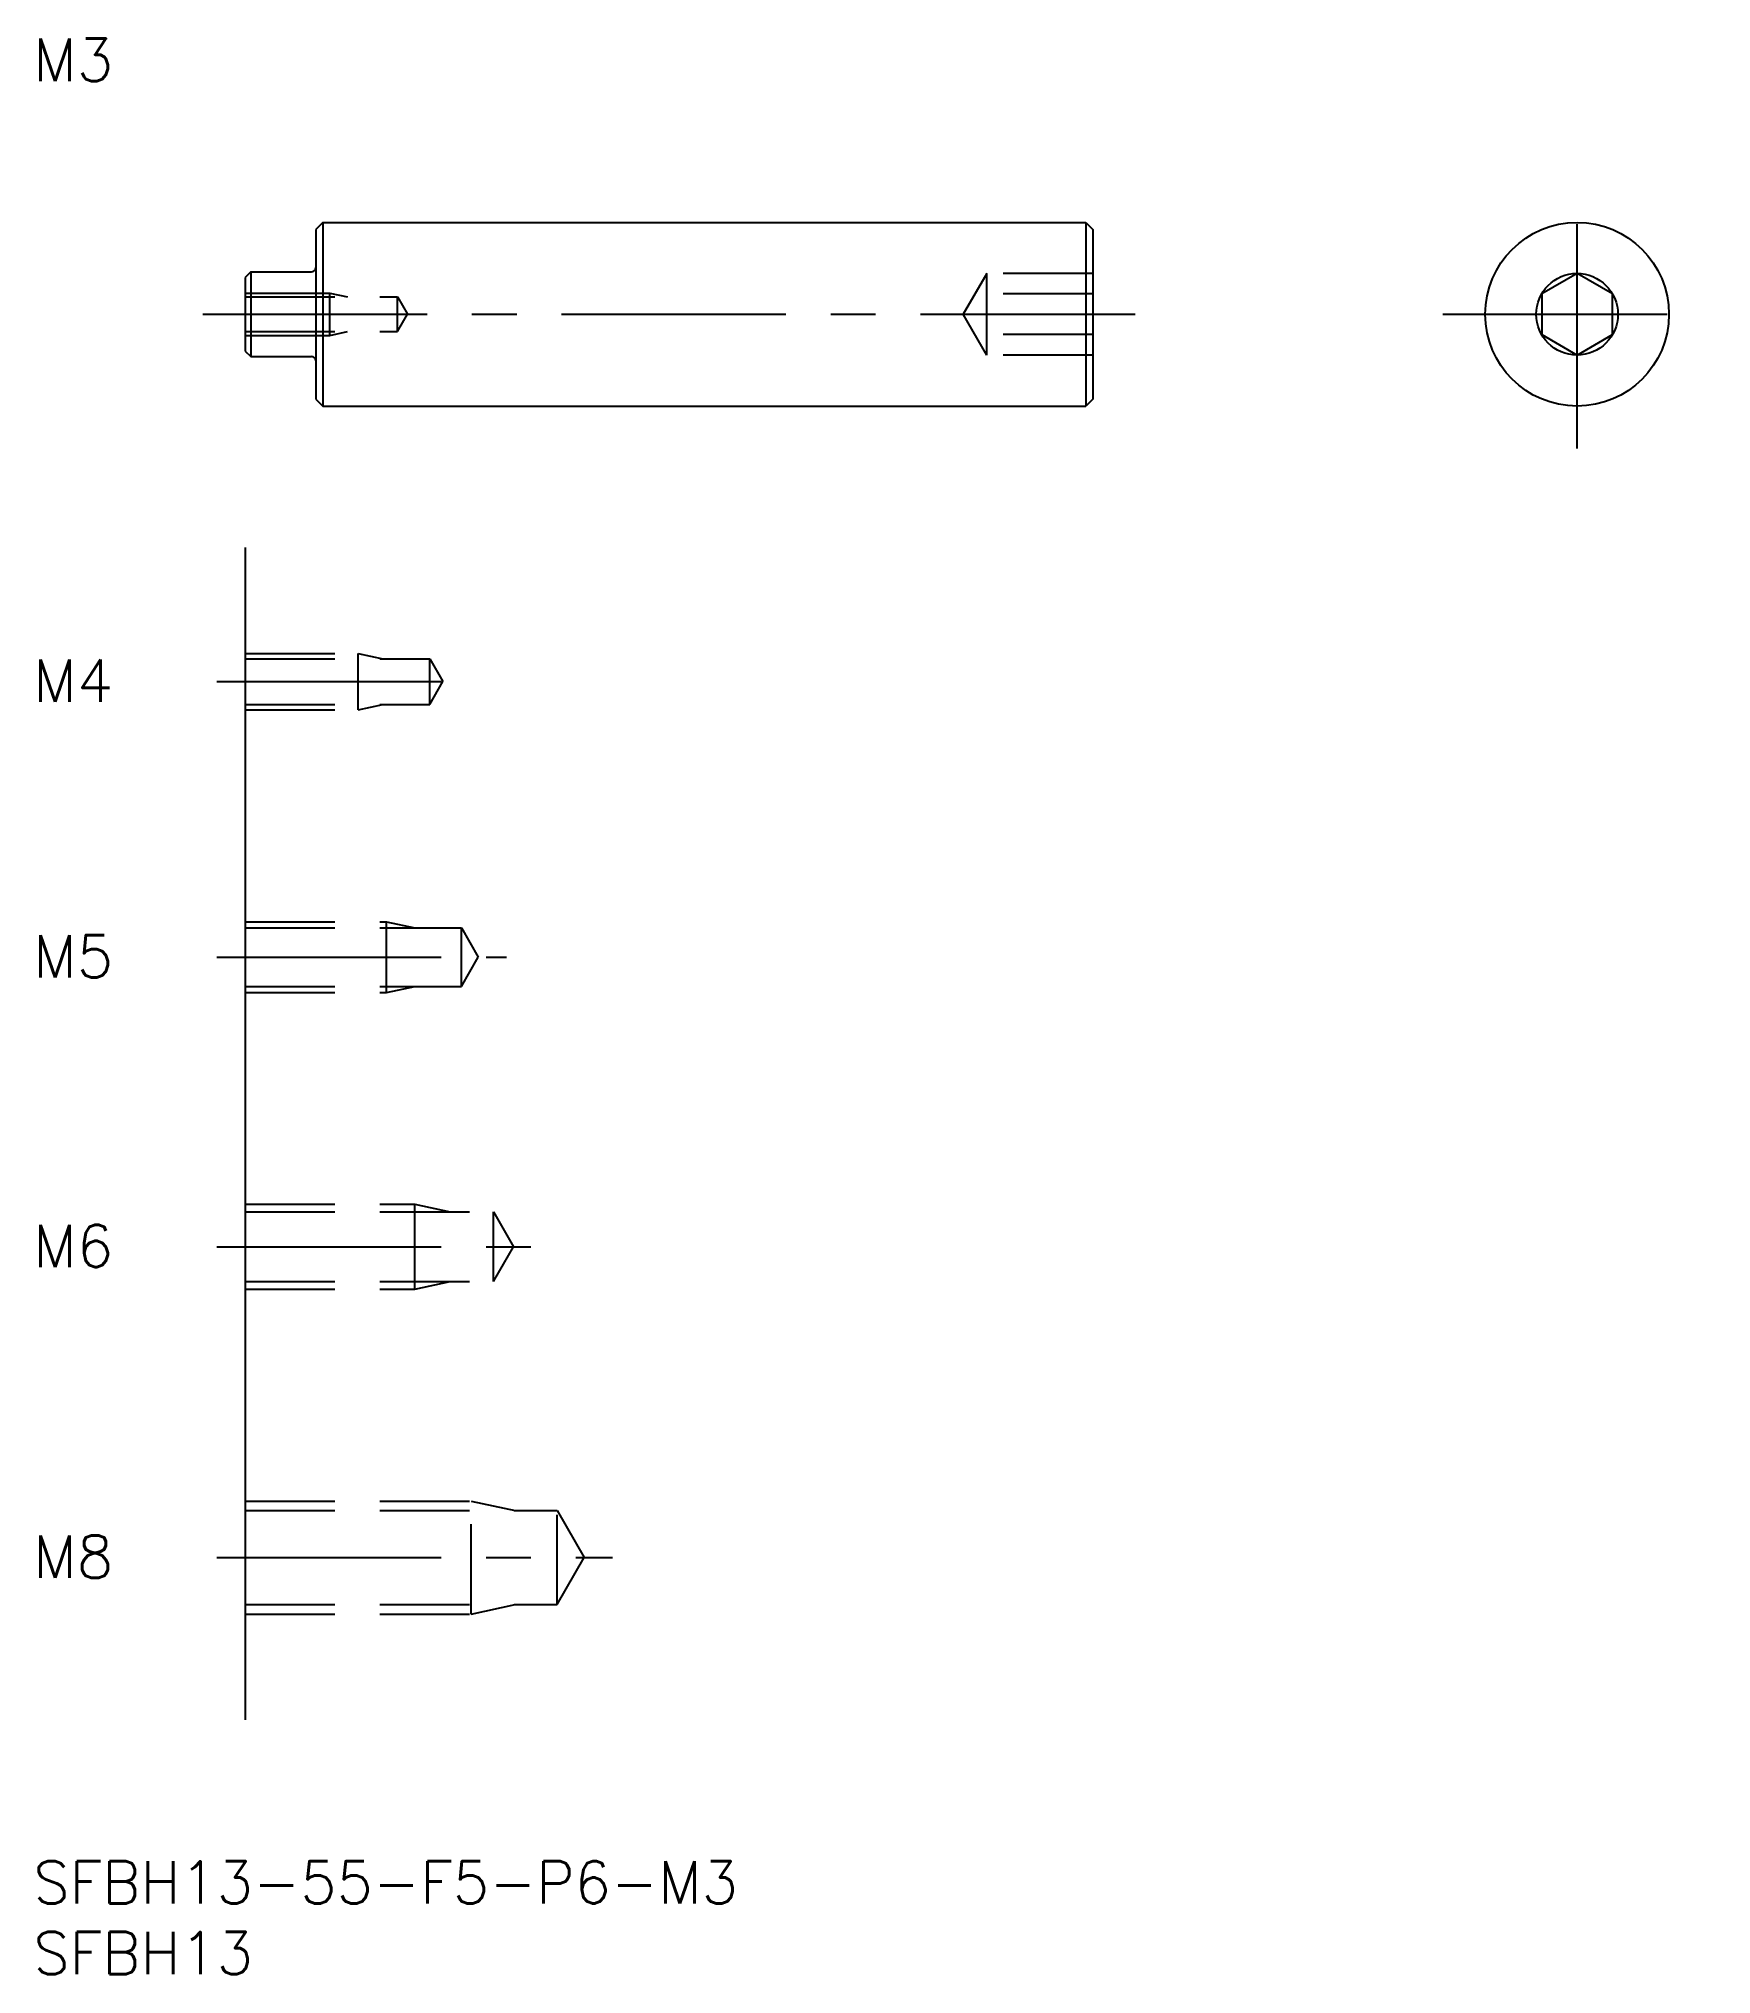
# Model space of a CAD drawing. Extents: x 0 to 119, y -8 to 129.
import ezdxf

# ---------------------------------------------------------------- set-up
doc = ezdxf.new("R2010")
doc.units = 0
doc.header["$LTSCALE"] = 0.5
doc.linetypes.add('CENTER', pattern=[50.8, 31.75, -6.35, 6.35, -6.35])
doc.linetypes.add('DASHED', pattern=[19.05, 12.7, -6.35])
for name, color, linetype in [('MSM_CENTER', 1, 'CENTER'), ('MSM_CONTINUOUS', 7, 'CONTINUOUS'), ('MSM_DASHED', 4, 'DASHED'), ('MSM_PART_NUMBER', 7, 'CONTINUOUS')]:
    doc.layers.add(name, color=color, linetype=linetype)
doc.styles.get("Standard").update_dxf_attribs({"font": 'txt.shx', "height": 3, "bigfont": 'bigfont.shx'})

# ---------------------------------------------------------------- blocks, each defined once
blk = doc.blocks.new('*U4')
at = {"layer": 'MSM_PART_NUMBER'}
blk.add_text('SFBH13-55-F5-P6-M3', height=3, dxfattribs=at).set_placement((0, -3))
blk = doc.blocks.new('*U5')
at = {"layer": 'MSM_PART_NUMBER'}
blk.add_text('SFBH13', height=3, dxfattribs=at).set_placement((0, -8))
blk = doc.blocks.new('*U6')
at = {"layer": 'MSM_PART_NUMBER'}
blk.add_text('M8', height=3, dxfattribs=at).set_placement((0, 20.06))
blk = doc.blocks.new('*U7')
at = {"layer": 'MSM_PART_NUMBER'}
blk.add_text('M6', height=3, dxfattribs=at).set_placement((0, 42.06))
blk = doc.blocks.new('*U8')
at = {"layer": 'MSM_PART_NUMBER'}
blk.add_text('M5', height=3, dxfattribs=at).set_placement((0, 62.56))
blk = doc.blocks.new('*U9')
at = {"layer": 'MSM_PART_NUMBER'}
blk.add_text('M4', height=3, dxfattribs=at).set_placement((0, 82.06))
blk = doc.blocks.new('*U10')
at = {"layer": 'MSM_PART_NUMBER'}
blk.add_text('M3', height=3, dxfattribs=at).set_placement((0, 126.01))

msp = doc.modelspace()

# ---------------------------------------------------------------- linework, layer by layer
at = {"layer": 'MSM_CENTER'}
for p, q in [((109.28, 100), (109.28, 119)), ((12, 109.5), (78, 109.5)), ((99.78, 109.5), (118.78, 109.5)), ((13, 83.5), (31, 83.5)), ((13, 64), (33.5, 64)), ((13, 43.5), (36, 43.5)), ((13, 21.5), (41, 21.5))]:
    msp.add_line(p, q, dxfattribs=at)
at = {"layer": 'MSM_CONTINUOUS'}
for p, q in [((20.5, 116), (20, 115.5)), ((20, 115.5), (20, 103.5)), ((20.5, 116), (74.5, 116)), ((20.5, 116), (20.5, 103)), ((74.5, 116), (74.5, 103)), ((74.5, 116), (75, 115.5)), ((75, 115.5), (75, 103.5)), ((15.4, 112.5), (15, 112.1)), ((15.4, 112.5), (15.4, 106.5)), ((15.4, 112.5), (19.7, 112.5)), ((109.28, 112.39), (106.78, 110.94)), ((111.78, 110.94), (109.28, 112.39)), ((15, 112.1), (15, 106.9)), ((106.78, 110.94), (106.78, 108.06)), ((111.78, 108.06), (111.78, 110.94)), ((15, 106.9), (15.4, 106.5)), ((106.78, 108.06), (109.28, 106.61)), ((109.28, 106.61), (111.78, 108.06)), ((15.4, 106.5), (19.7, 106.5)), ((20, 103.5), (20.5, 103)), ((20.5, 103), (74.5, 103)), ((75, 103.5), (74.5, 103)), ((15, 93), (15, 10))]:
    msp.add_line(p, q, dxfattribs=at)
for radius in [6.5, 2.89]:
    msp.add_circle((109.28, 109.5), radius, dxfattribs=at)
for centre, start, end in [((19.7, 112.8), 270, 0), ((19.7, 106.2), 0, 90)]:
    msp.add_arc(centre, 0.3, start, end, dxfattribs=at)
at = {"layer": 'MSM_DASHED'}
for p, q in [((67.5, 112.39), (65.83, 109.5)), ((75, 112.39), (67.5, 112.39)), ((67.5, 106.61), (67.5, 112.39)), ((15, 111), (21, 111)), ((21, 111), (22.25, 110.73)), ((21, 108), (21, 111)), ((15, 110.73), (25.79, 110.73)), ((25.79, 108.27), (25.79, 110.73)), ((25.79, 110.73), (26.5, 109.5)), ((75, 110.94), (67.5, 110.94)), ((15, 108.27), (25.79, 108.27)), ((21, 108), (22.25, 108.27)), ((25.79, 108.27), (26.5, 109.5)), ((67.5, 106.61), (65.83, 109.5)), ((15, 108), (21, 108)), ((75, 108.06), (67.5, 108.06)), ((75, 106.61), (67.5, 106.61)), ((15, 85.5), (23, 85.5)), ((15, 85.12), (28.06, 85.12)), ((23, 81.5), (23, 85.5)), ((23, 85.5), (24.75, 85.12)), ((28.06, 81.88), (28.06, 85.12)), ((28.06, 85.12), (29, 83.5)), ((28.06, 81.88), (29, 83.5)), ((15, 81.88), (28.06, 81.88)), ((15, 81.5), (23, 81.5)), ((23, 81.5), (24.75, 81.88)), ((15, 66.5), (25, 66.5)), ((15, 66.07), (30.31, 66.07)), ((25, 61.5), (25, 66.5)), ((25, 66.5), (27, 66.07)), ((30.31, 61.93), (30.31, 66.07)), ((30.31, 66.07), (31.5, 64)), ((30.31, 61.93), (31.5, 64)), ((15, 61.93), (30.31, 61.93)), ((25, 61.5), (27, 61.93)), ((15, 61.5), (25, 61.5)), ((15, 46.5), (27, 46.5)), ((15, 45.96), (32.58, 45.96)), ((27, 40.5), (27, 46.5)), ((27, 46.5), (29.5, 45.96)), ((32.58, 41.04), (32.58, 45.96)), ((32.58, 45.96), (34, 43.5)), ((32.58, 41.04), (34, 43.5)), ((15, 41.04), (32.58, 41.04)), ((15, 40.5), (27, 40.5)), ((27, 40.5), (29.5, 41.04)), ((15, 25.5), (31, 25.5)), ((15, 24.82), (37.08, 24.82)), ((31, 17.5), (31, 25.5)), ((31, 25.5), (34.12, 24.82)), ((37.08, 18.18), (37.08, 24.82)), ((37.08, 24.82), (39, 21.5)), ((37.08, 18.18), (39, 21.5)), ((15, 18.18), (37.08, 18.18)), ((31, 17.5), (34.12, 18.18)), ((15, 17.5), (31, 17.5))]:
    msp.add_line(p, q, dxfattribs=at)

# ---------------------------------------------------------------- block references
at = {"layer": 'MSM_CONTINUOUS'}
for name in ['*U10', '*U9', '*U8', '*U7', '*U6', '*U4', '*U5']:
    msp.add_blockref(name, (0, 0), dxfattribs=at)

doc.saveas('drawing.dxf')
